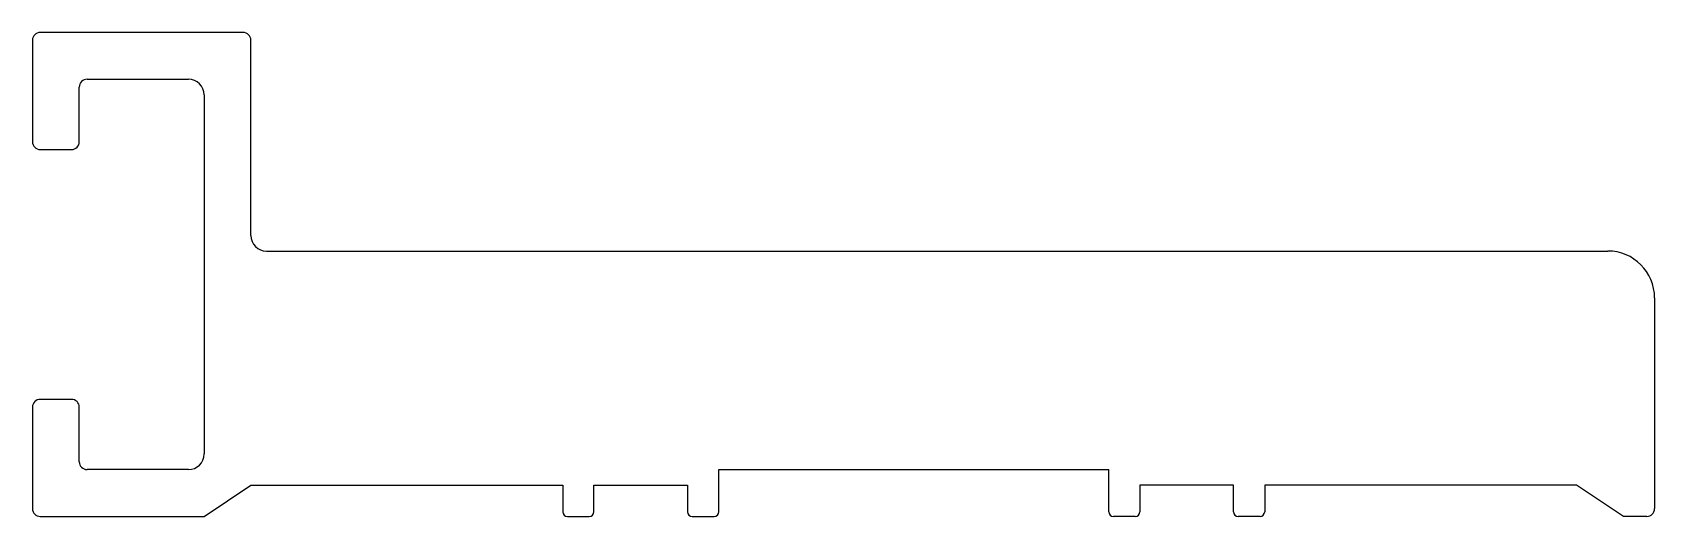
# Model space of a CAD drawing. Extents: x 1615 to 1719, y 1463 to 1494.
import ezdxf

# ---------------------------------------------------------------- set-up
doc = ezdxf.new("R2010")
doc.units = 0
doc.layers.get('0').update_dxf_attribs({"linetype": 'CONTINUOUS'})

msp = doc.modelspace()

# ---------------------------------------------------------------- linework, layer by layer
for p, q in [((1628.03, 1493.7), (1615.03, 1493.7)), ((1614.53, 1493.2), (1614.53, 1486.7)), ((1628.53, 1480.7), (1628.53, 1493.2)), ((1618.03, 1490.7), (1624.53, 1490.7)), ((1617.53, 1486.7), (1617.53, 1490.2)), ((1625.53, 1489.7), (1625.53, 1466.7)), ((1615.03, 1486.2), (1617.03, 1486.2)), ((1629.53, 1479.7), (1715.53, 1479.7)), ((1718.53, 1476.7), (1718.53, 1463.2)), ((1614.53, 1469.7), (1614.53, 1463.2)), ((1617.03, 1470.2), (1615.03, 1470.2)), ((1617.53, 1466.2), (1617.53, 1469.7)), ((1624.53, 1465.7), (1618.03, 1465.7)), ((1658.53, 1463), (1658.53, 1465.7)), ((1658.53, 1465.7), (1683.53, 1465.7)), ((1683.53, 1463), (1683.53, 1465.7)), ((1625.53, 1462.7), (1628.53, 1464.7)), ((1628.53, 1464.7), (1648.53, 1464.7)), ((1648.53, 1464.7), (1648.53, 1463)), ((1650.53, 1463), (1650.53, 1464.7)), ((1650.53, 1464.7), (1656.53, 1464.7)), ((1656.53, 1464.7), (1656.53, 1463)), ((1685.53, 1464.7), (1685.53, 1463)), ((1691.53, 1464.7), (1685.53, 1464.7)), ((1691.53, 1463), (1691.53, 1464.7)), ((1693.53, 1464.7), (1693.53, 1463)), ((1713.53, 1464.7), (1693.53, 1464.7)), ((1716.53, 1462.7), (1713.53, 1464.7)), ((1615.03, 1462.7), (1625.53, 1462.7)), ((1648.83, 1462.7), (1650.23, 1462.7)), ((1656.83, 1462.7), (1658.23, 1462.7)), ((1685.23, 1462.7), (1683.83, 1462.7)), ((1693.23, 1462.7), (1691.83, 1462.7)), ((1718.03, 1462.7), (1716.53, 1462.7))]:
    msp.add_line(p, q)
for centre, radius, start, end in [((1615.03, 1493.2), 0.5, 90, 180), ((1628.03, 1493.2), 0.5, 0, 90), ((1618.03, 1490.2), 0.5, 90, 180), ((1624.53, 1489.7), 1, 0, 90), ((1615.03, 1486.7), 0.5, 180, 270), ((1617.03, 1486.7), 0.5, 270, 0), ((1629.53, 1480.7), 1, 180, 270), ((1715.53, 1476.7), 3, 0, 90), ((1615.03, 1469.7), 0.5, 90, 180), ((1617.03, 1469.7), 0.5, 0, 90), ((1624.53, 1466.7), 1, 270, 0), ((1618.03, 1466.2), 0.5, 180, 270), ((1615.03, 1463.2), 0.5, 180, 270), ((1648.83, 1463), 0.3, 180, 270), ((1650.23, 1463), 0.3, 270, 360), ((1656.83, 1463), 0.3, 180, 270), ((1658.23, 1463), 0.3, 270, 0), ((1683.83, 1463), 0.3, 180, 270), ((1685.23, 1463), 0.3, 270, 0), ((1691.83, 1463), 0.3, 180, 270), ((1693.23, 1463), 0.3, 270, 360), ((1718.03, 1463.2), 0.5, 270, 0)]:
    msp.add_arc(centre, radius, start, end)

doc.saveas('drawing.dxf')
